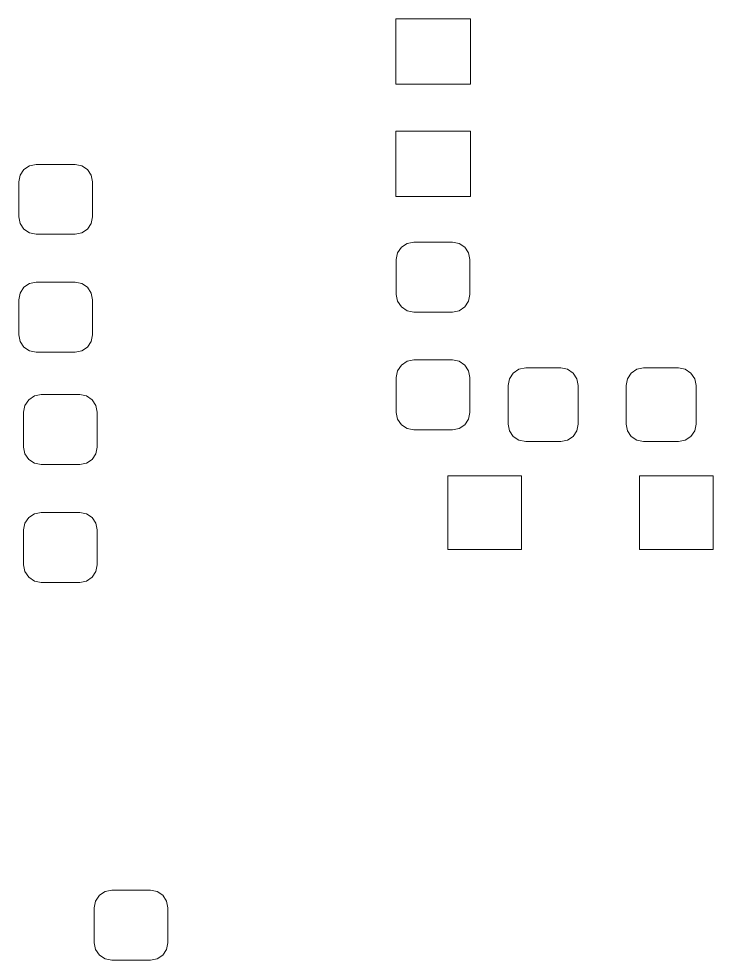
# Model space of a CAD drawing. Header units: millimetres. Extents: x -50 to 46, y -112 to 132.
# Drawn here: x -29.1 to -19.68, y 56.24 to 69.02 of the extents above; entities that cross this region are included whole.
import ezdxf

# ---------------------------------------------------------------- set-up
doc = ezdxf.new("R2010")
doc.units = ezdxf.units.MM
doc.header["$MEASUREMENT"] = 0
doc.layers.add('Layer 1', color=7, linetype='Continuous')

msp = doc.modelspace()

# ---------------------------------------------------------------- linework, layer by layer
at = {"layer": 'Layer 1', "lineweight": 9}
for points, knots in [([(-22.9694, 68.1312), (-22.9694, 68.1312), (-23.9854, 68.1312), (-23.9854, 68.1312), (-23.9854, 68.1312), (-23.9854, 68.1312), (-23.9854, 69.0202), (-23.9854, 69.0202), (-23.9854, 69.0202), (-23.9854, 69.0202), (-22.9694, 69.0202), (-22.9694, 69.0202), (-22.9694, 69.0202), (-22.9694, 69.0202), (-22.9694, 68.1312), (-22.9694, 68.1312)], [0, 0, 0, 0, 0.2, 0.2, 0.2, 0.2, 0.4, 0.4, 0.4, 0.4, 0.6, 0.6, 0.6, 0.6, 1, 1, 1, 1]), ([(-22.9694, 66.6072), (-22.9694, 66.6072), (-23.9854, 66.6072), (-23.9854, 66.6072), (-23.9854, 66.6072), (-23.9854, 66.6072), (-23.9854, 67.4962), (-23.9854, 67.4962), (-23.9854, 67.4962), (-23.9854, 67.4962), (-22.9694, 67.4962), (-22.9694, 67.4962), (-22.9694, 67.4962), (-22.9694, 67.4962), (-22.9694, 66.6072), (-22.9694, 66.6072)], [0, 0, 0, 0, 0.2, 0.2, 0.2, 0.2, 0.4, 0.4, 0.4, 0.4, 0.6, 0.6, 0.6, 0.6, 1, 1, 1, 1]), ([(-28.3388, 67.0441), (-28.3388, 67.0441), (-28.2479, 67.026), (-28.2479, 67.026), (-28.2479, 67.026), (-28.2479, 67.026), (-28.1709, 66.9745), (-28.1709, 66.9745), (-28.1709, 66.9745), (-28.1709, 66.9745), (-28.1194, 66.8975), (-28.1194, 66.8975), (-28.1194, 66.8975), (-28.1194, 66.8975), (-28.1013, 66.8066), (-28.1013, 66.8066), (-28.1013, 66.8066), (-28.1013, 66.8066), (-28.1013, 66.3316), (-28.1013, 66.3316), (-28.1013, 66.3316), (-28.1013, 66.3316), (-28.1194, 66.2407), (-28.1194, 66.2407), (-28.1194, 66.2407), (-28.1194, 66.2407), (-28.1709, 66.1637), (-28.1709, 66.1637), (-28.1709, 66.1637), (-28.1709, 66.1637), (-28.2479, 66.1122), (-28.2479, 66.1122), (-28.2479, 66.1122), (-28.2479, 66.1122), (-28.3388, 66.0941), (-28.3388, 66.0941), (-28.3388, 66.0941), (-28.3388, 66.0941), (-28.8638, 66.0941), (-28.8638, 66.0941), (-28.8638, 66.0941), (-28.8638, 66.0941), (-28.9547, 66.1122), (-28.9547, 66.1122), (-28.9547, 66.1122), (-28.9547, 66.1122), (-29.0317, 66.1637), (-29.0317, 66.1637), (-29.0317, 66.1637), (-29.0317, 66.1637), (-29.0832, 66.2407), (-29.0832, 66.2407), (-29.0832, 66.2407), (-29.0832, 66.2407), (-29.1013, 66.3316), (-29.1013, 66.3316), (-29.1013, 66.3316), (-29.1013, 66.3316), (-29.1013, 66.8066), (-29.1013, 66.8066), (-29.1013, 66.8066), (-29.1013, 66.8066), (-29.0832, 66.8975), (-29.0832, 66.8975), (-29.0832, 66.8975), (-29.0832, 66.8975), (-29.0317, 66.9745), (-29.0317, 66.9745), (-29.0317, 66.9745), (-29.0317, 66.9745), (-28.9547, 67.026), (-28.9547, 67.026), (-28.9547, 67.026), (-28.9547, 67.026), (-28.8638, 67.0441), (-28.8638, 67.0441), (-28.8638, 67.0441), (-28.8638, 67.0441), (-28.3388, 67.0441), (-28.3388, 67.0441)], [0, 0, 0, 0, 0.047619, 0.047619, 0.047619, 0.047619, 0.0952381, 0.0952381, 0.0952381, 0.0952381, 0.1428571, 0.1428571, 0.1428571, 0.1428571, 0.1904762, 0.1904762, 0.1904762, 0.1904762, 0.2380952, 0.2380952, 0.2380952, 0.2380952, 0.2857143, 0.2857143, 0.2857143, 0.2857143, 0.3333333, 0.3333333, 0.3333333, 0.3333333, 0.3809524, 0.3809524, 0.3809524, 0.3809524, 0.4285714, 0.4285714, 0.4285714, 0.4285714, 0.4761905, 0.4761905, 0.4761905, 0.4761905, 0.5238095, 0.5238095, 0.5238095, 0.5238095, 0.5714286, 0.5714286, 0.5714286, 0.5714286, 0.6190476, 0.6190476, 0.6190476, 0.6190476, 0.6666667, 0.6666667, 0.6666667, 0.6666667, 0.7142857, 0.7142857, 0.7142857, 0.7142857, 0.7619048, 0.7619048, 0.7619048, 0.7619048, 0.8095238, 0.8095238, 0.8095238, 0.8095238, 0.8571429, 0.8571429, 0.8571429, 0.8571429, 0.9047619, 0.9047619, 0.9047619, 0.9047619, 1, 1, 1, 1]), ([(-23.2149, 65.9887), (-23.2149, 65.9887), (-23.124, 65.9706), (-23.124, 65.9706), (-23.124, 65.9706), (-23.124, 65.9706), (-23.047, 65.9191), (-23.047, 65.9191), (-23.047, 65.9191), (-23.047, 65.9191), (-22.9955, 65.8421), (-22.9955, 65.8421), (-22.9955, 65.8421), (-22.9955, 65.8421), (-22.9774, 65.7512), (-22.9774, 65.7512), (-22.9774, 65.7512), (-22.9774, 65.7512), (-22.9774, 65.2762), (-22.9774, 65.2762), (-22.9774, 65.2762), (-22.9774, 65.2762), (-22.9955, 65.1853), (-22.9955, 65.1853), (-22.9955, 65.1853), (-22.9955, 65.1853), (-23.047, 65.1083), (-23.047, 65.1083), (-23.047, 65.1083), (-23.047, 65.1083), (-23.124, 65.0568), (-23.124, 65.0568), (-23.124, 65.0568), (-23.124, 65.0568), (-23.2149, 65.0387), (-23.2149, 65.0387), (-23.2149, 65.0387), (-23.2149, 65.0387), (-23.7399, 65.0387), (-23.7399, 65.0387), (-23.7399, 65.0387), (-23.7399, 65.0387), (-23.8308, 65.0568), (-23.8308, 65.0568), (-23.8308, 65.0568), (-23.8308, 65.0568), (-23.9078, 65.1083), (-23.9078, 65.1083), (-23.9078, 65.1083), (-23.9078, 65.1083), (-23.9593, 65.1853), (-23.9593, 65.1853), (-23.9593, 65.1853), (-23.9593, 65.1853), (-23.9774, 65.2762), (-23.9774, 65.2762), (-23.9774, 65.2762), (-23.9774, 65.2762), (-23.9774, 65.7512), (-23.9774, 65.7512), (-23.9774, 65.7512), (-23.9774, 65.7512), (-23.9593, 65.8421), (-23.9593, 65.8421), (-23.9593, 65.8421), (-23.9593, 65.8421), (-23.9078, 65.9191), (-23.9078, 65.9191), (-23.9078, 65.9191), (-23.9078, 65.9191), (-23.8308, 65.9706), (-23.8308, 65.9706), (-23.8308, 65.9706), (-23.8308, 65.9706), (-23.7399, 65.9887), (-23.7399, 65.9887), (-23.7399, 65.9887), (-23.7399, 65.9887), (-23.2149, 65.9887), (-23.2149, 65.9887)], [0, 0, 0, 0, 0.047619, 0.047619, 0.047619, 0.047619, 0.0952381, 0.0952381, 0.0952381, 0.0952381, 0.1428571, 0.1428571, 0.1428571, 0.1428571, 0.1904762, 0.1904762, 0.1904762, 0.1904762, 0.2380952, 0.2380952, 0.2380952, 0.2380952, 0.2857143, 0.2857143, 0.2857143, 0.2857143, 0.3333333, 0.3333333, 0.3333333, 0.3333333, 0.3809524, 0.3809524, 0.3809524, 0.3809524, 0.4285714, 0.4285714, 0.4285714, 0.4285714, 0.4761905, 0.4761905, 0.4761905, 0.4761905, 0.5238095, 0.5238095, 0.5238095, 0.5238095, 0.5714286, 0.5714286, 0.5714286, 0.5714286, 0.6190476, 0.6190476, 0.6190476, 0.6190476, 0.6666667, 0.6666667, 0.6666667, 0.6666667, 0.7142857, 0.7142857, 0.7142857, 0.7142857, 0.7619048, 0.7619048, 0.7619048, 0.7619048, 0.8095238, 0.8095238, 0.8095238, 0.8095238, 0.8571429, 0.8571429, 0.8571429, 0.8571429, 0.9047619, 0.9047619, 0.9047619, 0.9047619, 1, 1, 1, 1]), ([(-28.3388, 65.4441), (-28.3388, 65.4441), (-28.2479, 65.426), (-28.2479, 65.426), (-28.2479, 65.426), (-28.2479, 65.426), (-28.1709, 65.3745), (-28.1709, 65.3745), (-28.1709, 65.3745), (-28.1709, 65.3745), (-28.1194, 65.2975), (-28.1194, 65.2975), (-28.1194, 65.2975), (-28.1194, 65.2975), (-28.1013, 65.2066), (-28.1013, 65.2066), (-28.1013, 65.2066), (-28.1013, 65.2066), (-28.1013, 64.7316), (-28.1013, 64.7316), (-28.1013, 64.7316), (-28.1013, 64.7316), (-28.1194, 64.6407), (-28.1194, 64.6407), (-28.1194, 64.6407), (-28.1194, 64.6407), (-28.1709, 64.5637), (-28.1709, 64.5637), (-28.1709, 64.5637), (-28.1709, 64.5637), (-28.2479, 64.5122), (-28.2479, 64.5122), (-28.2479, 64.5122), (-28.2479, 64.5122), (-28.3388, 64.4941), (-28.3388, 64.4941), (-28.3388, 64.4941), (-28.3388, 64.4941), (-28.8638, 64.4941), (-28.8638, 64.4941), (-28.8638, 64.4941), (-28.8638, 64.4941), (-28.9547, 64.5122), (-28.9547, 64.5122), (-28.9547, 64.5122), (-28.9547, 64.5122), (-29.0317, 64.5637), (-29.0317, 64.5637), (-29.0317, 64.5637), (-29.0317, 64.5637), (-29.0832, 64.6407), (-29.0832, 64.6407), (-29.0832, 64.6407), (-29.0832, 64.6407), (-29.1013, 64.7316), (-29.1013, 64.7316), (-29.1013, 64.7316), (-29.1013, 64.7316), (-29.1013, 65.2066), (-29.1013, 65.2066), (-29.1013, 65.2066), (-29.1013, 65.2066), (-29.0832, 65.2975), (-29.0832, 65.2975), (-29.0832, 65.2975), (-29.0832, 65.2975), (-29.0317, 65.3745), (-29.0317, 65.3745), (-29.0317, 65.3745), (-29.0317, 65.3745), (-28.9547, 65.426), (-28.9547, 65.426), (-28.9547, 65.426), (-28.9547, 65.426), (-28.8638, 65.4441), (-28.8638, 65.4441), (-28.8638, 65.4441), (-28.8638, 65.4441), (-28.3388, 65.4441), (-28.3388, 65.4441)], [0, 0, 0, 0, 0.047619, 0.047619, 0.047619, 0.047619, 0.0952381, 0.0952381, 0.0952381, 0.0952381, 0.1428571, 0.1428571, 0.1428571, 0.1428571, 0.1904762, 0.1904762, 0.1904762, 0.1904762, 0.2380952, 0.2380952, 0.2380952, 0.2380952, 0.2857143, 0.2857143, 0.2857143, 0.2857143, 0.3333333, 0.3333333, 0.3333333, 0.3333333, 0.3809524, 0.3809524, 0.3809524, 0.3809524, 0.4285714, 0.4285714, 0.4285714, 0.4285714, 0.4761905, 0.4761905, 0.4761905, 0.4761905, 0.5238095, 0.5238095, 0.5238095, 0.5238095, 0.5714286, 0.5714286, 0.5714286, 0.5714286, 0.6190476, 0.6190476, 0.6190476, 0.6190476, 0.6666667, 0.6666667, 0.6666667, 0.6666667, 0.7142857, 0.7142857, 0.7142857, 0.7142857, 0.7619048, 0.7619048, 0.7619048, 0.7619048, 0.8095238, 0.8095238, 0.8095238, 0.8095238, 0.8571429, 0.8571429, 0.8571429, 0.8571429, 0.9047619, 0.9047619, 0.9047619, 0.9047619, 1, 1, 1, 1]), ([(-23.2149, 64.3887), (-23.2149, 64.3887), (-23.124, 64.3706), (-23.124, 64.3706), (-23.124, 64.3706), (-23.124, 64.3706), (-23.047, 64.3191), (-23.047, 64.3191), (-23.047, 64.3191), (-23.047, 64.3191), (-22.9955, 64.2421), (-22.9955, 64.2421), (-22.9955, 64.2421), (-22.9955, 64.2421), (-22.9774, 64.1512), (-22.9774, 64.1512), (-22.9774, 64.1512), (-22.9774, 64.1512), (-22.9774, 63.6762), (-22.9774, 63.6762), (-22.9774, 63.6762), (-22.9774, 63.6762), (-22.9955, 63.5853), (-22.9955, 63.5853), (-22.9955, 63.5853), (-22.9955, 63.5853), (-23.047, 63.5083), (-23.047, 63.5083), (-23.047, 63.5083), (-23.047, 63.5083), (-23.124, 63.4568), (-23.124, 63.4568), (-23.124, 63.4568), (-23.124, 63.4568), (-23.2149, 63.4387), (-23.2149, 63.4387), (-23.2149, 63.4387), (-23.2149, 63.4387), (-23.7399, 63.4387), (-23.7399, 63.4387), (-23.7399, 63.4387), (-23.7399, 63.4387), (-23.8308, 63.4568), (-23.8308, 63.4568), (-23.8308, 63.4568), (-23.8308, 63.4568), (-23.9078, 63.5083), (-23.9078, 63.5083), (-23.9078, 63.5083), (-23.9078, 63.5083), (-23.9593, 63.5853), (-23.9593, 63.5853), (-23.9593, 63.5853), (-23.9593, 63.5853), (-23.9774, 63.6762), (-23.9774, 63.6762), (-23.9774, 63.6762), (-23.9774, 63.6762), (-23.9774, 64.1512), (-23.9774, 64.1512), (-23.9774, 64.1512), (-23.9774, 64.1512), (-23.9593, 64.2421), (-23.9593, 64.2421), (-23.9593, 64.2421), (-23.9593, 64.2421), (-23.9078, 64.3191), (-23.9078, 64.3191), (-23.9078, 64.3191), (-23.9078, 64.3191), (-23.8308, 64.3706), (-23.8308, 64.3706), (-23.8308, 64.3706), (-23.8308, 64.3706), (-23.7399, 64.3887), (-23.7399, 64.3887), (-23.7399, 64.3887), (-23.7399, 64.3887), (-23.2149, 64.3887), (-23.2149, 64.3887)], [0, 0, 0, 0, 0.047619, 0.047619, 0.047619, 0.047619, 0.0952381, 0.0952381, 0.0952381, 0.0952381, 0.1428571, 0.1428571, 0.1428571, 0.1428571, 0.1904762, 0.1904762, 0.1904762, 0.1904762, 0.2380952, 0.2380952, 0.2380952, 0.2380952, 0.2857143, 0.2857143, 0.2857143, 0.2857143, 0.3333333, 0.3333333, 0.3333333, 0.3333333, 0.3809524, 0.3809524, 0.3809524, 0.3809524, 0.4285714, 0.4285714, 0.4285714, 0.4285714, 0.4761905, 0.4761905, 0.4761905, 0.4761905, 0.5238095, 0.5238095, 0.5238095, 0.5238095, 0.5714286, 0.5714286, 0.5714286, 0.5714286, 0.6190476, 0.6190476, 0.6190476, 0.6190476, 0.6666667, 0.6666667, 0.6666667, 0.6666667, 0.7142857, 0.7142857, 0.7142857, 0.7142857, 0.7619048, 0.7619048, 0.7619048, 0.7619048, 0.8095238, 0.8095238, 0.8095238, 0.8095238, 0.8571429, 0.8571429, 0.8571429, 0.8571429, 0.9047619, 0.9047619, 0.9047619, 0.9047619, 1, 1, 1, 1]), ([(-22.459, 64.0423), (-22.459, 64.0423), (-22.4409, 64.1332), (-22.4409, 64.1332), (-22.4409, 64.1332), (-22.4409, 64.1332), (-22.3894, 64.2102), (-22.3894, 64.2102), (-22.3894, 64.2102), (-22.3894, 64.2102), (-22.3124, 64.2617), (-22.3124, 64.2617), (-22.3124, 64.2617), (-22.3124, 64.2617), (-22.2215, 64.2798), (-22.2215, 64.2798), (-22.2215, 64.2798), (-22.2215, 64.2798), (-21.7465, 64.2798), (-21.7465, 64.2798), (-21.7465, 64.2798), (-21.7465, 64.2798), (-21.6556, 64.2617), (-21.6556, 64.2617), (-21.6556, 64.2617), (-21.6556, 64.2617), (-21.5786, 64.2102), (-21.5786, 64.2102), (-21.5786, 64.2102), (-21.5786, 64.2102), (-21.5271, 64.1332), (-21.5271, 64.1332), (-21.5271, 64.1332), (-21.5271, 64.1332), (-21.509, 64.0423), (-21.509, 64.0423), (-21.509, 64.0423), (-21.509, 64.0423), (-21.509, 63.5173), (-21.509, 63.5173), (-21.509, 63.5173), (-21.509, 63.5173), (-21.5271, 63.4264), (-21.5271, 63.4264), (-21.5271, 63.4264), (-21.5271, 63.4264), (-21.5786, 63.3494), (-21.5786, 63.3494), (-21.5786, 63.3494), (-21.5786, 63.3494), (-21.6556, 63.2979), (-21.6556, 63.2979), (-21.6556, 63.2979), (-21.6556, 63.2979), (-21.7465, 63.2798), (-21.7465, 63.2798), (-21.7465, 63.2798), (-21.7465, 63.2798), (-22.2215, 63.2798), (-22.2215, 63.2798), (-22.2215, 63.2798), (-22.2215, 63.2798), (-22.3124, 63.2979), (-22.3124, 63.2979), (-22.3124, 63.2979), (-22.3124, 63.2979), (-22.3894, 63.3494), (-22.3894, 63.3494), (-22.3894, 63.3494), (-22.3894, 63.3494), (-22.4409, 63.4264), (-22.4409, 63.4264), (-22.4409, 63.4264), (-22.4409, 63.4264), (-22.459, 63.5173), (-22.459, 63.5173), (-22.459, 63.5173), (-22.459, 63.5173), (-22.459, 64.0423), (-22.459, 64.0423)], [0, 0, 0, 0, 0.047619, 0.047619, 0.047619, 0.047619, 0.0952381, 0.0952381, 0.0952381, 0.0952381, 0.1428571, 0.1428571, 0.1428571, 0.1428571, 0.1904762, 0.1904762, 0.1904762, 0.1904762, 0.2380952, 0.2380952, 0.2380952, 0.2380952, 0.2857143, 0.2857143, 0.2857143, 0.2857143, 0.3333333, 0.3333333, 0.3333333, 0.3333333, 0.3809524, 0.3809524, 0.3809524, 0.3809524, 0.4285714, 0.4285714, 0.4285714, 0.4285714, 0.4761905, 0.4761905, 0.4761905, 0.4761905, 0.5238095, 0.5238095, 0.5238095, 0.5238095, 0.5714286, 0.5714286, 0.5714286, 0.5714286, 0.6190476, 0.6190476, 0.6190476, 0.6190476, 0.6666667, 0.6666667, 0.6666667, 0.6666667, 0.7142857, 0.7142857, 0.7142857, 0.7142857, 0.7619048, 0.7619048, 0.7619048, 0.7619048, 0.8095238, 0.8095238, 0.8095238, 0.8095238, 0.8571429, 0.8571429, 0.8571429, 0.8571429, 0.9047619, 0.9047619, 0.9047619, 0.9047619, 1, 1, 1, 1]), ([(-20.859, 64.0423), (-20.859, 64.0423), (-20.8409, 64.1332), (-20.8409, 64.1332), (-20.8409, 64.1332), (-20.8409, 64.1332), (-20.7894, 64.2102), (-20.7894, 64.2102), (-20.7894, 64.2102), (-20.7894, 64.2102), (-20.7124, 64.2617), (-20.7124, 64.2617), (-20.7124, 64.2617), (-20.7124, 64.2617), (-20.6215, 64.2798), (-20.6215, 64.2798), (-20.6215, 64.2798), (-20.6215, 64.2798), (-20.1465, 64.2798), (-20.1465, 64.2798), (-20.1465, 64.2798), (-20.1465, 64.2798), (-20.0556, 64.2617), (-20.0556, 64.2617), (-20.0556, 64.2617), (-20.0556, 64.2617), (-19.9786, 64.2102), (-19.9786, 64.2102), (-19.9786, 64.2102), (-19.9786, 64.2102), (-19.9271, 64.1332), (-19.9271, 64.1332), (-19.9271, 64.1332), (-19.9271, 64.1332), (-19.909, 64.0423), (-19.909, 64.0423), (-19.909, 64.0423), (-19.909, 64.0423), (-19.909, 63.5173), (-19.909, 63.5173), (-19.909, 63.5173), (-19.909, 63.5173), (-19.9271, 63.4264), (-19.9271, 63.4264), (-19.9271, 63.4264), (-19.9271, 63.4264), (-19.9786, 63.3494), (-19.9786, 63.3494), (-19.9786, 63.3494), (-19.9786, 63.3494), (-20.0556, 63.2979), (-20.0556, 63.2979), (-20.0556, 63.2979), (-20.0556, 63.2979), (-20.1465, 63.2798), (-20.1465, 63.2798), (-20.1465, 63.2798), (-20.1465, 63.2798), (-20.6215, 63.2798), (-20.6215, 63.2798), (-20.6215, 63.2798), (-20.6215, 63.2798), (-20.7124, 63.2979), (-20.7124, 63.2979), (-20.7124, 63.2979), (-20.7124, 63.2979), (-20.7894, 63.3494), (-20.7894, 63.3494), (-20.7894, 63.3494), (-20.7894, 63.3494), (-20.8409, 63.4264), (-20.8409, 63.4264), (-20.8409, 63.4264), (-20.8409, 63.4264), (-20.859, 63.5173), (-20.859, 63.5173), (-20.859, 63.5173), (-20.859, 63.5173), (-20.859, 64.0423), (-20.859, 64.0423)], [0, 0, 0, 0, 0.047619, 0.047619, 0.047619, 0.047619, 0.0952381, 0.0952381, 0.0952381, 0.0952381, 0.1428571, 0.1428571, 0.1428571, 0.1428571, 0.1904762, 0.1904762, 0.1904762, 0.1904762, 0.2380952, 0.2380952, 0.2380952, 0.2380952, 0.2857143, 0.2857143, 0.2857143, 0.2857143, 0.3333333, 0.3333333, 0.3333333, 0.3333333, 0.3809524, 0.3809524, 0.3809524, 0.3809524, 0.4285714, 0.4285714, 0.4285714, 0.4285714, 0.4761905, 0.4761905, 0.4761905, 0.4761905, 0.5238095, 0.5238095, 0.5238095, 0.5238095, 0.5714286, 0.5714286, 0.5714286, 0.5714286, 0.6190476, 0.6190476, 0.6190476, 0.6190476, 0.6666667, 0.6666667, 0.6666667, 0.6666667, 0.7142857, 0.7142857, 0.7142857, 0.7142857, 0.7619048, 0.7619048, 0.7619048, 0.7619048, 0.8095238, 0.8095238, 0.8095238, 0.8095238, 0.8571429, 0.8571429, 0.8571429, 0.8571429, 0.9047619, 0.9047619, 0.9047619, 0.9047619, 1, 1, 1, 1]), ([(-28.7993, 62.9683), (-28.7993, 62.9683), (-28.8902, 62.9864), (-28.8902, 62.9864), (-28.8902, 62.9864), (-28.8902, 62.9864), (-28.9672, 63.0379), (-28.9672, 63.0379), (-28.9672, 63.0379), (-28.9672, 63.0379), (-29.0187, 63.1149), (-29.0187, 63.1149), (-29.0187, 63.1149), (-29.0187, 63.1149), (-29.0368, 63.2058), (-29.0368, 63.2058), (-29.0368, 63.2058), (-29.0368, 63.2058), (-29.0368, 63.6808), (-29.0368, 63.6808), (-29.0368, 63.6808), (-29.0368, 63.6808), (-29.0187, 63.7717), (-29.0187, 63.7717), (-29.0187, 63.7717), (-29.0187, 63.7717), (-28.9672, 63.8487), (-28.9672, 63.8487), (-28.9672, 63.8487), (-28.9672, 63.8487), (-28.8902, 63.9002), (-28.8902, 63.9002), (-28.8902, 63.9002), (-28.8902, 63.9002), (-28.7993, 63.9183), (-28.7993, 63.9183), (-28.7993, 63.9183), (-28.7993, 63.9183), (-28.2743, 63.9183), (-28.2743, 63.9183), (-28.2743, 63.9183), (-28.2743, 63.9183), (-28.1834, 63.9002), (-28.1834, 63.9002), (-28.1834, 63.9002), (-28.1834, 63.9002), (-28.1064, 63.8487), (-28.1064, 63.8487), (-28.1064, 63.8487), (-28.1064, 63.8487), (-28.0549, 63.7717), (-28.0549, 63.7717), (-28.0549, 63.7717), (-28.0549, 63.7717), (-28.0368, 63.6808), (-28.0368, 63.6808), (-28.0368, 63.6808), (-28.0368, 63.6808), (-28.0368, 63.2058), (-28.0368, 63.2058), (-28.0368, 63.2058), (-28.0368, 63.2058), (-28.0549, 63.1149), (-28.0549, 63.1149), (-28.0549, 63.1149), (-28.0549, 63.1149), (-28.1064, 63.0379), (-28.1064, 63.0379), (-28.1064, 63.0379), (-28.1064, 63.0379), (-28.1834, 62.9864), (-28.1834, 62.9864), (-28.1834, 62.9864), (-28.1834, 62.9864), (-28.2743, 62.9683), (-28.2743, 62.9683), (-28.2743, 62.9683), (-28.2743, 62.9683), (-28.7993, 62.9683), (-28.7993, 62.9683)], [0, 0, 0, 0, 0.047619, 0.047619, 0.047619, 0.047619, 0.0952381, 0.0952381, 0.0952381, 0.0952381, 0.1428571, 0.1428571, 0.1428571, 0.1428571, 0.1904762, 0.1904762, 0.1904762, 0.1904762, 0.2380952, 0.2380952, 0.2380952, 0.2380952, 0.2857143, 0.2857143, 0.2857143, 0.2857143, 0.3333333, 0.3333333, 0.3333333, 0.3333333, 0.3809524, 0.3809524, 0.3809524, 0.3809524, 0.4285714, 0.4285714, 0.4285714, 0.4285714, 0.4761905, 0.4761905, 0.4761905, 0.4761905, 0.5238095, 0.5238095, 0.5238095, 0.5238095, 0.5714286, 0.5714286, 0.5714286, 0.5714286, 0.6190476, 0.6190476, 0.6190476, 0.6190476, 0.6666667, 0.6666667, 0.6666667, 0.6666667, 0.7142857, 0.7142857, 0.7142857, 0.7142857, 0.7619048, 0.7619048, 0.7619048, 0.7619048, 0.8095238, 0.8095238, 0.8095238, 0.8095238, 0.8571429, 0.8571429, 0.8571429, 0.8571429, 0.9047619, 0.9047619, 0.9047619, 0.9047619, 1, 1, 1, 1]), ([(-22.2775, 62.8141), (-22.2775, 62.8141), (-22.2775, 61.8133), (-22.2775, 61.8133), (-22.2775, 61.8133), (-22.2775, 61.8133), (-23.2783, 61.8133), (-23.2783, 61.8133), (-23.2783, 61.8133), (-23.2783, 61.8133), (-23.2783, 62.8141), (-23.2783, 62.8141), (-23.2783, 62.8141), (-23.2783, 62.8141), (-22.2775, 62.8141), (-22.2775, 62.8141)], [0, 0, 0, 0, 0.2, 0.2, 0.2, 0.2, 0.4, 0.4, 0.4, 0.4, 0.6, 0.6, 0.6, 0.6, 1, 1, 1, 1]), ([(-19.6765, 62.8141), (-19.6765, 62.8141), (-19.6765, 61.8133), (-19.6765, 61.8133), (-19.6765, 61.8133), (-19.6765, 61.8133), (-20.6773, 61.8133), (-20.6773, 61.8133), (-20.6773, 61.8133), (-20.6773, 61.8133), (-20.6773, 62.8141), (-20.6773, 62.8141), (-20.6773, 62.8141), (-20.6773, 62.8141), (-19.6765, 62.8141), (-19.6765, 62.8141)], [0, 0, 0, 0, 0.2, 0.2, 0.2, 0.2, 0.4, 0.4, 0.4, 0.4, 0.6, 0.6, 0.6, 0.6, 1, 1, 1, 1]), ([(-28.7993, 61.3683), (-28.7993, 61.3683), (-28.8902, 61.3864), (-28.8902, 61.3864), (-28.8902, 61.3864), (-28.8902, 61.3864), (-28.9672, 61.4379), (-28.9672, 61.4379), (-28.9672, 61.4379), (-28.9672, 61.4379), (-29.0187, 61.5149), (-29.0187, 61.5149), (-29.0187, 61.5149), (-29.0187, 61.5149), (-29.0368, 61.6058), (-29.0368, 61.6058), (-29.0368, 61.6058), (-29.0368, 61.6058), (-29.0368, 62.0808), (-29.0368, 62.0808), (-29.0368, 62.0808), (-29.0368, 62.0808), (-29.0187, 62.1717), (-29.0187, 62.1717), (-29.0187, 62.1717), (-29.0187, 62.1717), (-28.9672, 62.2487), (-28.9672, 62.2487), (-28.9672, 62.2487), (-28.9672, 62.2487), (-28.8902, 62.3002), (-28.8902, 62.3002), (-28.8902, 62.3002), (-28.8902, 62.3002), (-28.7993, 62.3183), (-28.7993, 62.3183), (-28.7993, 62.3183), (-28.7993, 62.3183), (-28.2743, 62.3183), (-28.2743, 62.3183), (-28.2743, 62.3183), (-28.2743, 62.3183), (-28.1834, 62.3002), (-28.1834, 62.3002), (-28.1834, 62.3002), (-28.1834, 62.3002), (-28.1064, 62.2487), (-28.1064, 62.2487), (-28.1064, 62.2487), (-28.1064, 62.2487), (-28.0549, 62.1717), (-28.0549, 62.1717), (-28.0549, 62.1717), (-28.0549, 62.1717), (-28.0368, 62.0808), (-28.0368, 62.0808), (-28.0368, 62.0808), (-28.0368, 62.0808), (-28.0368, 61.6058), (-28.0368, 61.6058), (-28.0368, 61.6058), (-28.0368, 61.6058), (-28.0549, 61.5149), (-28.0549, 61.5149), (-28.0549, 61.5149), (-28.0549, 61.5149), (-28.1064, 61.4379), (-28.1064, 61.4379), (-28.1064, 61.4379), (-28.1064, 61.4379), (-28.1834, 61.3864), (-28.1834, 61.3864), (-28.1834, 61.3864), (-28.1834, 61.3864), (-28.2743, 61.3683), (-28.2743, 61.3683), (-28.2743, 61.3683), (-28.2743, 61.3683), (-28.7993, 61.3683), (-28.7993, 61.3683)], [0, 0, 0, 0, 0.047619, 0.047619, 0.047619, 0.047619, 0.0952381, 0.0952381, 0.0952381, 0.0952381, 0.1428571, 0.1428571, 0.1428571, 0.1428571, 0.1904762, 0.1904762, 0.1904762, 0.1904762, 0.2380952, 0.2380952, 0.2380952, 0.2380952, 0.2857143, 0.2857143, 0.2857143, 0.2857143, 0.3333333, 0.3333333, 0.3333333, 0.3333333, 0.3809524, 0.3809524, 0.3809524, 0.3809524, 0.4285714, 0.4285714, 0.4285714, 0.4285714, 0.4761905, 0.4761905, 0.4761905, 0.4761905, 0.5238095, 0.5238095, 0.5238095, 0.5238095, 0.5714286, 0.5714286, 0.5714286, 0.5714286, 0.6190476, 0.6190476, 0.6190476, 0.6190476, 0.6666667, 0.6666667, 0.6666667, 0.6666667, 0.7142857, 0.7142857, 0.7142857, 0.7142857, 0.7619048, 0.7619048, 0.7619048, 0.7619048, 0.8095238, 0.8095238, 0.8095238, 0.8095238, 0.8571429, 0.8571429, 0.8571429, 0.8571429, 0.9047619, 0.9047619, 0.9047619, 0.9047619, 1, 1, 1, 1]), ([(-27.3149, 57.1887), (-27.3149, 57.1887), (-27.224, 57.1706), (-27.224, 57.1706), (-27.224, 57.1706), (-27.224, 57.1706), (-27.147, 57.1191), (-27.147, 57.1191), (-27.147, 57.1191), (-27.147, 57.1191), (-27.0955, 57.0421), (-27.0955, 57.0421), (-27.0955, 57.0421), (-27.0955, 57.0421), (-27.0774, 56.9512), (-27.0774, 56.9512), (-27.0774, 56.9512), (-27.0774, 56.9512), (-27.0774, 56.4762), (-27.0774, 56.4762), (-27.0774, 56.4762), (-27.0774, 56.4762), (-27.0955, 56.3853), (-27.0955, 56.3853), (-27.0955, 56.3853), (-27.0955, 56.3853), (-27.147, 56.3083), (-27.147, 56.3083), (-27.147, 56.3083), (-27.147, 56.3083), (-27.224, 56.2568), (-27.224, 56.2568), (-27.224, 56.2568), (-27.224, 56.2568), (-27.3149, 56.2387), (-27.3149, 56.2387), (-27.3149, 56.2387), (-27.3149, 56.2387), (-27.8399, 56.2387), (-27.8399, 56.2387), (-27.8399, 56.2387), (-27.8399, 56.2387), (-27.9308, 56.2568), (-27.9308, 56.2568), (-27.9308, 56.2568), (-27.9308, 56.2568), (-28.0078, 56.3083), (-28.0078, 56.3083), (-28.0078, 56.3083), (-28.0078, 56.3083), (-28.0593, 56.3853), (-28.0593, 56.3853), (-28.0593, 56.3853), (-28.0593, 56.3853), (-28.0774, 56.4762), (-28.0774, 56.4762), (-28.0774, 56.4762), (-28.0774, 56.4762), (-28.0774, 56.9512), (-28.0774, 56.9512), (-28.0774, 56.9512), (-28.0774, 56.9512), (-28.0593, 57.0421), (-28.0593, 57.0421), (-28.0593, 57.0421), (-28.0593, 57.0421), (-28.0078, 57.1191), (-28.0078, 57.1191), (-28.0078, 57.1191), (-28.0078, 57.1191), (-27.9308, 57.1706), (-27.9308, 57.1706), (-27.9308, 57.1706), (-27.9308, 57.1706), (-27.8399, 57.1887), (-27.8399, 57.1887), (-27.8399, 57.1887), (-27.8399, 57.1887), (-27.3149, 57.1887), (-27.3149, 57.1887)], [0, 0, 0, 0, 0.047619, 0.047619, 0.047619, 0.047619, 0.0952381, 0.0952381, 0.0952381, 0.0952381, 0.1428571, 0.1428571, 0.1428571, 0.1428571, 0.1904762, 0.1904762, 0.1904762, 0.1904762, 0.2380952, 0.2380952, 0.2380952, 0.2380952, 0.2857143, 0.2857143, 0.2857143, 0.2857143, 0.3333333, 0.3333333, 0.3333333, 0.3333333, 0.3809524, 0.3809524, 0.3809524, 0.3809524, 0.4285714, 0.4285714, 0.4285714, 0.4285714, 0.4761905, 0.4761905, 0.4761905, 0.4761905, 0.5238095, 0.5238095, 0.5238095, 0.5238095, 0.5714286, 0.5714286, 0.5714286, 0.5714286, 0.6190476, 0.6190476, 0.6190476, 0.6190476, 0.6666667, 0.6666667, 0.6666667, 0.6666667, 0.7142857, 0.7142857, 0.7142857, 0.7142857, 0.7619048, 0.7619048, 0.7619048, 0.7619048, 0.8095238, 0.8095238, 0.8095238, 0.8095238, 0.8571429, 0.8571429, 0.8571429, 0.8571429, 0.9047619, 0.9047619, 0.9047619, 0.9047619, 1, 1, 1, 1])]:
    msp.add_open_spline(points, degree=3, knots=knots, dxfattribs=at)

doc.saveas('drawing.dxf')
